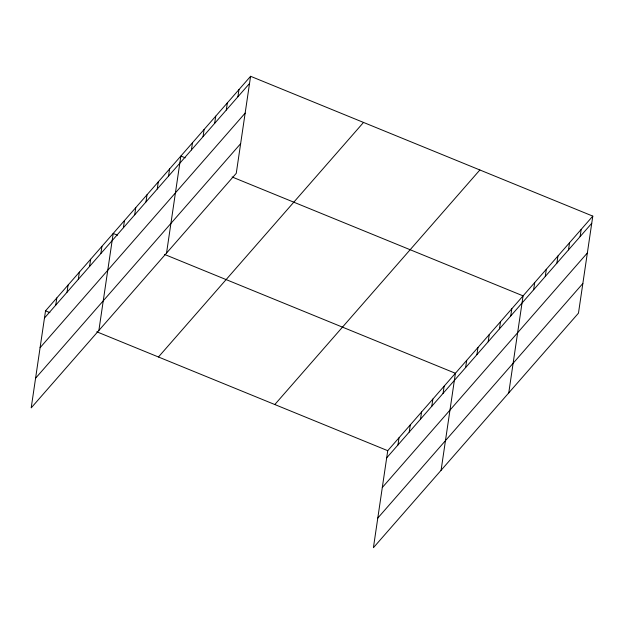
<?xml version="1.0" encoding="UTF-8"?>
<svg xmlns="http://www.w3.org/2000/svg" width="624" height="624" viewBox="0 0 624 624"><rect width="100%" height="100%" fill="white"/><g stroke="black" fill="none" stroke-linecap="round" stroke-linejoin="round"><path stroke-width="0.94" d="M250.591 76.292L45.529 310.853L31.2 407.878L236.262 173.316L250.591 76.292L592.8 216.122L578.471 313.147L373.409 547.708L387.738 450.684L592.8 216.122M55.747 305.136L56.807 297.952M67.025 292.235L68.086 285.051M78.304 279.334L79.365 272.15M89.583 266.432L90.644 259.249M100.862 253.531L101.923 246.347M98.873 330.47L113.201 233.446L117.538 235.217M123.412 227.729L124.472 220.545M134.69 214.828L135.751 207.644M145.969 201.926L147.03 194.743M157.248 189.025L158.309 181.841M168.527 176.124L169.588 168.94M166.538 253.071L180.866 156.039L185.211 157.817M191.428 149.932L192.488 142.748M203.05 136.64L204.11 129.457M214.664 123.349L215.725 116.165M226.286 110.058L227.347 102.874M237.908 96.767L238.969 89.583M397.956 444.967L399.017 437.783M409.235 432.065L410.296 424.882M420.514 419.164L421.574 411.98M431.792 406.263L432.853 399.079M443.071 393.362L444.132 386.178M441.082 470.301L455.411 373.277L164.447 254.389M465.629 367.559L466.69 360.376M476.908 354.658L477.968 347.474M488.186 341.757L489.247 334.573M499.465 328.856L500.526 321.672M510.736 315.955L511.797 308.771M508.755 392.902L523.076 295.87L232.12 176.982M533.637 289.762L534.698 282.578M545.259 276.471L546.32 269.287M556.881 263.18L557.942 255.996M568.495 249.889L569.556 242.705M580.117 236.597L581.178 229.414M44.468 318.037L249.53 83.476M40.092 347.685L245.146 113.123M35.576 378.23L240.638 143.668M158.457 356.99L363.519 122.437M274.81 404.539L479.872 169.978M386.677 457.868L591.739 223.306M382.301 487.516L587.363 252.954M377.793 518.06L582.847 283.499M45.529 310.853L49.873 312.624M96.782 331.789L387.738 450.684"/></g></svg>
